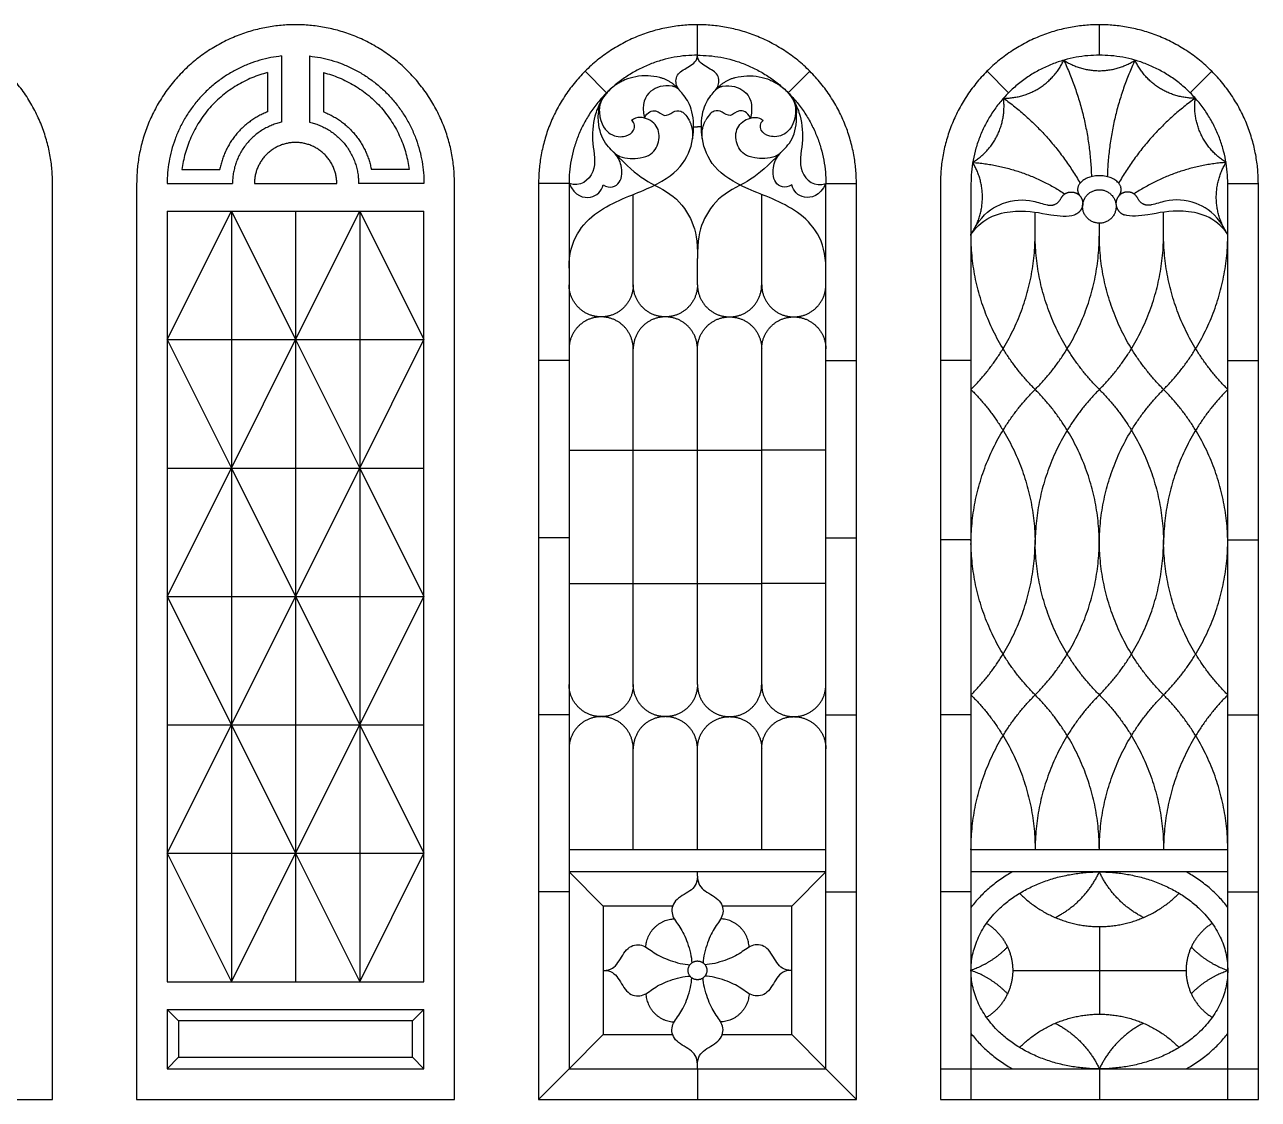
# Model space of a CAD drawing. Header units: millimetres. Extents: x -195 to 160, y -251 to 204.
# Drawn here: x -2.3 to 147.9, y -109.5 to 21.4 of the extents above; entities that cross this region are included whole.
import ezdxf

# ---------------------------------------------------------------- set-up
doc = ezdxf.new("R2010")
doc.units = ezdxf.units.MM
doc.header["$MEASUREMENT"] = 0
doc.layers.add('Layer 03', color=5, linetype='Continuous')

msp = doc.modelspace()

# ---------------------------------------------------------------- linework, layer by layer
at = {"layer": 'Layer 03'}
for p, q in [((28.94, 17.54), (28.94, 9.48)), ((32.36, 17.54), (32.36, 9.48)), ((27.24, 15.51), (27.24, 10.74)), ((34.06, 15.51), (34.06, 10.74)), ((79.12, 8.92), (79.59, 8.92)), ((80.06, 8.92), (79.59, 8.92)), ((16.82, 3.7), (21.42, 3.7)), ((44.48, 3.7), (39.88, 3.7)), ((63.95, 2), (63.95, -105.79)), ((95.23, -105.79), (95.23, 2)), ((112.9, 2), (112.9, -4.19)), ((144.17, -109.51), (144.17, 2)), ((15.01, -1.36), (46.29, -1.36)), ((15.01, -1.36), (15.01, -95.19)), ((46.29, -95.19), (46.29, -1.36)), ((112.9, -4.19), (112.9, -109.51)), ((95.23, -79.14), (63.95, -79.14)), ((144.17, -79.14), (112.9, -79.14)), ((15.01, -98.55), (15.01, -105.79)), ((15.01, -98.55), (46.29, -98.55)), ((46.29, -105.79), (46.29, -98.55)), ((15.01, -105.79), (46.29, -105.79)), ((63.95, -105.79), (95.23, -105.79)), ((109.18, -105.79), (147.89, -105.79))]:
    msp.add_line(p, q, dxfattribs=at)
for points in [[(79.59, 17.64), (79.59, 21.35)], [(128.53, 17.64), (128.53, 21.35)], [(68.53, 13.06), (65.91, 15.68)], [(90.65, 13.06), (93.28, 15.68)], [(117.48, 13.06), (114.85, 15.68)], [(139.59, 13.06), (142.22, 15.68)], [(1.06, -109.51), (1.06, 2)], [(11.3, 2), (11.3, -109.51)], [(15.01, 2), (22.97, 2)], [(25.64, 2), (35.67, 2)], [(46.29, 2), (38.33, 2)], [(50.01, -109.51), (50.01, 2)], [(60.24, 2), (60.24, -109.51)], [(63.95, 2), (60.24, 2)], [(95.23, 2), (98.95, 2)], [(98.95, -109.51), (98.95, 2)], [(109.18, 2), (109.18, -109.51)], [(144.17, 2), (147.89, 2)], [(147.89, -109.51), (147.89, 2)], [(71.77, -10.32), (71.77, 0.67)], [(87.41, -10.32), (87.41, 0.67)], [(15.01, -17), (22.83, -1.36), (30.65, -17), (38.47, -1.36), (46.29, -17)], [(22.83, -1.36), (22.83, -95.19)], [(30.65, -1.36), (30.65, -95.19)], [(38.47, -1.36), (38.47, -95.19)], [(120.71, -4.19), (120.71, -1.48)], [(136.35, -4.19), (136.35, -1.48)], [(128.53, -4.19), (128.53, -2.83)], [(79.59, -10.32), (79.59, -7.11)], [(15.01, -17), (22.83, -32.64), (30.65, -17), (38.47, -32.64), (46.29, -17)], [(15.01, -17), (46.29, -17)], [(71.77, -59), (71.77, -18.14)], [(79.59, -59), (79.59, -18.14)], [(87.41, -59), (87.41, -18.14)], [(63.95, -19.56), (60.24, -19.56)], [(95.23, -19.56), (98.95, -19.56)], [(112.9, -19.56), (109.18, -19.56)], [(144.17, -19.56), (147.89, -19.56)], [(63.95, -30.46), (71.77, -30.46)], [(71.77, -30.46), (79.59, -30.46)], [(79.59, -30.46), (87.41, -30.46)], [(95.23, -30.46), (87.41, -30.46)], [(15.01, -48.28), (22.83, -32.64), (30.65, -48.28), (38.47, -32.64), (46.29, -48.28)], [(15.01, -32.64), (46.29, -32.64)], [(63.95, -41.12), (60.24, -41.12)], [(95.23, -41.12), (98.95, -41.12)], [(112.9, -41.38), (109.18, -41.38)], [(144.17, -41.38), (147.89, -41.38)], [(63.95, -46.68), (71.77, -46.68)], [(71.77, -46.68), (79.59, -46.68)], [(79.59, -46.68), (87.41, -46.68)], [(95.23, -46.68), (87.41, -46.68)], [(15.01, -48.28), (22.83, -63.91), (30.65, -48.28), (38.47, -63.91), (46.29, -48.28)], [(15.01, -48.28), (46.29, -48.28)], [(63.95, -62.67), (60.24, -62.67)], [(95.23, -62.67), (98.95, -62.67)], [(112.9, -62.67), (109.18, -62.67)], [(144.17, -62.67), (147.89, -62.67)], [(15.01, -79.55), (22.83, -63.91), (30.65, -79.55), (38.47, -63.91), (46.29, -79.55)], [(15.01, -63.91), (46.29, -63.91)], [(71.77, -79.14), (71.77, -66.82)], [(79.59, -79.14), (79.59, -66.82)], [(87.41, -79.14), (87.41, -66.82)], [(15.01, -79.55), (22.83, -95.19), (30.65, -79.55), (38.47, -95.19), (46.29, -79.55)], [(15.01, -79.55), (46.29, -79.55)], [(95.23, -81.82), (63.95, -81.82)], [(63.95, -81.82), (68.12, -85.98)], [(79.59, -82.33), (79.59, -81.82)], [(91.07, -85.98), (95.23, -81.82)], [(144.17, -81.82), (112.9, -81.82)], [(63.95, -84.23), (60.24, -84.23)], [(95.23, -84.23), (98.95, -84.23)], [(112.9, -84.23), (109.18, -84.23)], [(144.17, -84.23), (147.89, -84.23)], [(76.57, -85.98), (68.12, -85.98), (68.12, -101.63), (76.57, -101.63)], [(82.62, -101.63), (91.07, -101.63), (91.07, -85.98), (82.62, -85.98)], [(128.53, -88.47), (128.53, -99.14)], [(117.98, -93.81), (139.09, -93.81)], [(15.01, -95.19), (46.29, -95.19)], [(16.41, -99.95), (15.01, -98.55)], [(44.89, -99.95), (46.29, -98.55)], [(63.95, -105.79), (68.12, -101.63)], [(91.07, -101.63), (95.23, -105.79)], [(16.41, -104.39), (15.01, -105.79)], [(44.89, -104.39), (46.29, -105.79)], [(63.95, -105.79), (60.24, -109.51)], [(79.59, -105.79), (79.59, -105.28)], [(79.59, -105.79), (79.59, -109.51)], [(95.23, -105.79), (98.95, -109.51)], [(128.53, -105.79), (128.53, -109.51)], [(-37.65, -109.51), (1.06, -109.51)], [(11.3, -109.51), (50.01, -109.51)], [(60.24, -109.51), (98.95, -109.51)], [(109.18, -109.51), (147.89, -109.51)]]:
    msp.add_lwpolyline(points, dxfattribs=at)
msp.add_lwpolyline([(16.41, -104.39), (44.89, -104.39), (44.89, -99.95), (16.41, -99.95)], close=True, dxfattribs=at)
for points, weights, knots in [([(1.06, 2), (1.06, 21.35), (-18.29, 21.35), (-37.65, 21.35), (-37.65, 2)], [1, 0.707106781187, 1, 0.707106781187, 1], [306.946295, 306.946295, 306.946295, 342.602848, 342.602848, 378.259402, 378.259402, 378.259402]), ([(50.01, 2), (50.01, 21.35), (30.65, 21.35), (11.3, 21.35), (11.3, 2)], [1, 0.707106781187, 1, 0.707106781187, 1], [306.946295, 306.946295, 306.946295, 342.602848, 342.602848, 378.259402, 378.259402, 378.259402]), ([(98.95, 2), (98.95, 21.35), (79.59, 21.35), (60.24, 21.35), (60.24, 2)], [1, 0.707106781187, 1, 0.707106781187, 1], [306.946295, 306.946295, 306.946295, 342.602848, 342.602848, 378.259402, 378.259402, 378.259402]), ([(147.89, 2), (147.89, 21.35), (128.53, 21.35), (109.18, 21.35), (109.18, 2)], [1, 0.707106781187, 1, 0.707106781187, 1], [306.946295, 306.946295, 306.946295, 342.602848, 342.602848, 378.259402, 378.259402, 378.259402]), ([(35.67, 2), (35.67, 7.01), (30.65, 7.01), (25.64, 7.01), (25.64, 2)], [1, 0.707106781187, 1, 0.707106781187, 1], [32.102174, 32.102174, 32.102174, 41.34092, 41.34092, 50.579666, 50.579666, 50.579666]), ([(130.88, 0.47), (131.19, 0.84), (131.19, 1.27), (131.19, 2.96), (128.53, 2.96), (125.88, 2.96), (125.88, 1.27), (125.88, 0.84), (126.19, 0.47)], [0.872741803206, 0.906563559118, 1, 0.707106781187, 1, 0.707106781187, 1, 0.906562867055, 0.872741302189], [5.782082, 5.782082, 5.782082, 6.283185, 6.283185, 7.853982, 7.853982, 9.424778, 9.424778, 9.925884, 9.925884, 9.925884]), ([(123.84, 0.17), (124.09, 0.7), (124.64, 0.9), (125.19, 1.09), (125.72, 0.84), (126.24, 0.59), (126.43, 0.03), (126.63, -0.52), (126.37, -1.04)], [1, 0.923217287049, 1, 0.923217287049, 1, 0.923217287049, 1, 0.923217287049, 1], [5.731144, 5.731144, 5.731144, 7.030998, 7.030998, 8.330852, 8.330852, 9.630706, 9.630706, 10.93056, 10.93056, 10.93056]), ([(130.57, -0.85), (130.64, 1.19), (128.6, 1.25), (126.56, 1.32), (126.49, -0.72), (126.43, -2.76), (128.47, -2.82), (130.51, -2.89), (130.57, -0.85)], [1, 0.707106781187, 1, 0.707106781187, 1, 0.707106781187, 1, 0.707106781187, 1], [0, 0, 0, 3.759175, 3.759175, 7.51835, 7.51835, 11.277525, 11.277525, 15.0367, 15.0367, 15.0367]), ([(133.23, 0.17), (132.98, 0.7), (132.43, 0.9), (131.88, 1.09), (131.35, 0.84), (130.83, 0.59), (130.63, 0.03), (130.44, -0.52), (130.7, -1.04)], [1, 0.923217287049, 1, 0.923217287049, 1, 0.923217287049, 1, 0.923217287049, 1], [5.731144, 5.731144, 5.731144, 7.030998, 7.030998, 8.330852, 8.330852, 9.630706, 9.630706, 10.93056, 10.93056, 10.93056]), ([(71.77, -10.32), (71.77, -11.94), (70.63, -13.08), (69.48, -14.23), (67.86, -14.23), (66.24, -14.23), (65.1, -13.08), (63.95, -11.94), (63.95, -10.32)], [1, 0.923878764779, 1, 0.923878764779, 1, 0.923878764779, 1, 0.923878764779, 1], [0, 0, 0, 3.601131, 3.601131, 7.202263, 7.202263, 10.803394, 10.803394, 14.404526, 14.404526, 14.404526]), ([(79.59, -10.32), (79.59, -11.94), (78.45, -13.08), (77.3, -14.23), (75.68, -14.23), (74.06, -14.23), (72.92, -13.08), (71.77, -11.94), (71.77, -10.32)], [1, 0.923878764779, 1, 0.923878764779, 1, 0.923878764779, 1, 0.923878764779, 1], [0, 0, 0, 3.601131, 3.601131, 7.202263, 7.202263, 10.803394, 10.803394, 14.404526, 14.404526, 14.404526]), ([(79.59, -10.32), (79.59, -11.94), (80.74, -13.08), (81.88, -14.23), (83.5, -14.23), (85.12, -14.23), (86.27, -13.08), (87.41, -11.94), (87.41, -10.32)], [1, 0.923878764779, 1, 0.923878764779, 1, 0.923878764779, 1, 0.923878764779, 1], [0, 0, 0, 3.601131, 3.601131, 7.202263, 7.202263, 10.803394, 10.803394, 14.404526, 14.404526, 14.404526]), ([(87.41, -10.32), (87.41, -11.94), (88.56, -13.08), (89.7, -14.23), (91.32, -14.23), (92.94, -14.23), (94.08, -13.08), (95.23, -11.94), (95.23, -10.32)], [1, 0.923878764779, 1, 0.923878764779, 1, 0.923878764779, 1, 0.923878764779, 1], [0, 0, 0, 3.601131, 3.601131, 7.202263, 7.202263, 10.803394, 10.803394, 14.404526, 14.404526, 14.404526]), ([(71.77, -18.14), (71.77, -16.52), (70.63, -15.37), (69.48, -14.23), (67.86, -14.23), (66.24, -14.23), (65.1, -15.37), (63.95, -16.52), (63.95, -18.14)], [1, 0.923878764779, 1, 0.923878764779, 1, 0.923878764779, 1, 0.923878764779, 1], [0, 0, 0, 3.601131, 3.601131, 7.202263, 7.202263, 10.803394, 10.803394, 14.404526, 14.404526, 14.404526]), ([(79.59, -18.14), (79.59, -16.52), (78.45, -15.37), (77.3, -14.23), (75.68, -14.23), (74.06, -14.23), (72.92, -15.37), (71.77, -16.52), (71.77, -18.14)], [1, 0.923878764779, 1, 0.923878764779, 1, 0.923878764779, 1, 0.923878764779, 1], [0, 0, 0, 3.601131, 3.601131, 7.202263, 7.202263, 10.803394, 10.803394, 14.404526, 14.404526, 14.404526]), ([(79.59, -18.14), (79.59, -16.52), (80.74, -15.37), (81.88, -14.23), (83.5, -14.23), (85.12, -14.23), (86.27, -15.37), (87.41, -16.52), (87.41, -18.14)], [1, 0.923878764779, 1, 0.923878764779, 1, 0.923878764779, 1, 0.923878764779, 1], [0, 0, 0, 3.601131, 3.601131, 7.202263, 7.202263, 10.803394, 10.803394, 14.404526, 14.404526, 14.404526]), ([(87.41, -18.14), (87.41, -16.52), (88.56, -15.37), (89.7, -14.23), (91.32, -14.23), (92.94, -14.23), (94.08, -15.37), (95.23, -16.52), (95.23, -18.14)], [1, 0.923878764779, 1, 0.923878764779, 1, 0.923878764779, 1, 0.923878764779, 1], [0, 0, 0, 3.601131, 3.601131, 7.202263, 7.202263, 10.803394, 10.803394, 14.404526, 14.404526, 14.404526]), ([(71.77, -59), (71.77, -60.62), (70.63, -61.76), (69.48, -62.91), (67.86, -62.91), (66.24, -62.91), (65.1, -61.76), (63.95, -60.62), (63.95, -59)], [1, 0.923878764779, 1, 0.923878764779, 1, 0.923878764779, 1, 0.923878764779, 1], [0, 0, 0, 3.601131, 3.601131, 7.202263, 7.202263, 10.803394, 10.803394, 14.404526, 14.404526, 14.404526]), ([(79.59, -59), (79.59, -60.62), (78.45, -61.76), (77.3, -62.91), (75.68, -62.91), (74.06, -62.91), (72.92, -61.76), (71.77, -60.62), (71.77, -59)], [1, 0.923878764779, 1, 0.923878764779, 1, 0.923878764779, 1, 0.923878764779, 1], [0, 0, 0, 3.601131, 3.601131, 7.202263, 7.202263, 10.803394, 10.803394, 14.404526, 14.404526, 14.404526]), ([(79.59, -59), (79.59, -60.62), (80.74, -61.76), (81.88, -62.91), (83.5, -62.91), (85.12, -62.91), (86.27, -61.76), (87.41, -60.62), (87.41, -59)], [1, 0.923878764779, 1, 0.923878764779, 1, 0.923878764779, 1, 0.923878764779, 1], [0, 0, 0, 3.601131, 3.601131, 7.202263, 7.202263, 10.803394, 10.803394, 14.404526, 14.404526, 14.404526]), ([(87.41, -59), (87.41, -60.62), (88.56, -61.76), (89.7, -62.91), (91.32, -62.91), (92.94, -62.91), (94.08, -61.76), (95.23, -60.62), (95.23, -59)], [1, 0.923878764779, 1, 0.923878764779, 1, 0.923878764779, 1, 0.923878764779, 1], [0, 0, 0, 3.601131, 3.601131, 7.202263, 7.202263, 10.803394, 10.803394, 14.404526, 14.404526, 14.404526]), ([(71.77, -66.82), (71.77, -65.2), (70.63, -64.05), (69.48, -62.91), (67.86, -62.91), (66.24, -62.91), (65.1, -64.05), (63.95, -65.2), (63.95, -66.82)], [1, 0.923878764779, 1, 0.923878764779, 1, 0.923878764779, 1, 0.923878764779, 1], [0, 0, 0, 3.601131, 3.601131, 7.202263, 7.202263, 10.803394, 10.803394, 14.404526, 14.404526, 14.404526]), ([(79.59, -66.82), (79.59, -65.2), (78.45, -64.05), (77.3, -62.91), (75.68, -62.91), (74.06, -62.91), (72.92, -64.05), (71.77, -65.2), (71.77, -66.82)], [1, 0.923878764779, 1, 0.923878764779, 1, 0.923878764779, 1, 0.923878764779, 1], [0, 0, 0, 3.601131, 3.601131, 7.202263, 7.202263, 10.803394, 10.803394, 14.404526, 14.404526, 14.404526]), ([(79.59, -66.82), (79.59, -65.2), (80.74, -64.05), (81.88, -62.91), (83.5, -62.91), (85.12, -62.91), (86.27, -64.05), (87.41, -65.2), (87.41, -66.82)], [1, 0.923878764779, 1, 0.923878764779, 1, 0.923878764779, 1, 0.923878764779, 1], [0, 0, 0, 3.601131, 3.601131, 7.202263, 7.202263, 10.803394, 10.803394, 14.404526, 14.404526, 14.404526]), ([(87.41, -66.82), (87.41, -65.2), (88.56, -64.05), (89.7, -62.91), (91.32, -62.91), (92.94, -62.91), (94.08, -64.05), (95.23, -65.2), (95.23, -66.82)], [1, 0.923878764779, 1, 0.923878764779, 1, 0.923878764779, 1, 0.923878764779, 1], [0, 0, 0, 3.601131, 3.601131, 7.202263, 7.202263, 10.803394, 10.803394, 14.404526, 14.404526, 14.404526]), ([(144.17, -93.81), (144.17, -81.82), (128.53, -81.82), (112.9, -81.82), (112.9, -93.81), (112.9, -105.79), (128.53, -105.79), (144.17, -105.79), (144.17, -93.81)], [1, 0.707106781187, 1, 0.707106781187, 1, 0.707106781187, 1, 0.707106781187, 1], [0, 0, 0, 1.570796, 1.570796, 3.141593, 3.141593, 4.712389, 4.712389, 6.283185, 6.283185, 6.283185]), ([(118.82, -84.41), (122.83, -88.47), (128.53, -88.47), (134.24, -88.47), (138.25, -84.41)], [1, 0.922663753836, 1, 0.922663753836, 1], [0, 0, 0, 12.673865, 12.673865, 25.34773, 25.34773, 25.34773]), ([(114.8, -88.08), (117.98, -90.06), (117.98, -93.81), (117.98, -97.55), (114.8, -99.53)], [1, 0.874503612392, 1, 0.874503612392, 1], [0, 0, 0, 8.02164, 8.02164, 16.043279, 16.043279, 16.043279]), ([(142.27, -88.08), (139.09, -90.06), (139.09, -93.81), (139.09, -97.55), (142.27, -99.53)], [1, 0.874503612392, 1, 0.874503612392, 1], [0, 0, 0, 8.02164, 8.02164, 16.043279, 16.043279, 16.043279]), ([(80.58, -94.39), (81.16, -93.4), (80.17, -92.82), (79.19, -92.24), (78.61, -93.22), (78.02, -94.21), (79.01, -94.79), (80, -95.37), (80.58, -94.39)], [1, 0.707106781187, 1, 0.707106781187, 1, 0.707106781187, 1, 0.707106781187, 1], [0, 0, 0, 2.1105, 2.1105, 4.221, 4.221, 6.3315, 6.3315, 8.442, 8.442, 8.442]), ([(118.82, -103.2), (122.83, -99.14), (128.53, -99.14), (134.24, -99.14), (138.25, -103.2)], [1, 0.922663753836, 1, 0.922663753836, 1], [0, 0, 0, 12.673865, 12.673865, 25.34773, 25.34773, 25.34773])]:
    msp.add_rational_spline(points, weights, degree=2, knots=knots, dxfattribs=at)
for points, weights in [([(28.94, 17.54), (15.01, 16.01), (15.01, 2)], [1, 0.744666734275, 1]), ([(32.36, 17.54), (46.29, 16.01), (46.29, 2)], [1, 0.744666734275, 1]), ([(79.59, 17.64), (63.95, 17.64), (63.95, 2)], [1, 0.707106781187, 1]), ([(79.59, 17.64), (95.23, 17.64), (95.23, 2)], [1, 0.707106781187, 1]), ([(128.53, 17.64), (112.9, 17.64), (112.9, 2)], [1, 0.707106781187, 1]), ([(116.86, 12.4), (122.01, 12.35), (124.2, 17.02)], [1, 0.84120994322, 1]), ([(124.2, 17.02), (128.53, 14.24), (132.87, 17.02)], [1, 0.84120994322, 1]), ([(124.2, 17.02), (127.35, 10.28), (127.57, 2.85)], [1, 0.979195335686, 1]), ([(144.17, 2), (144.17, 17.64), (128.53, 17.64)], [1, 0.707106781187, 1]), ([(132.87, 17.02), (129.71, 10.28), (129.5, 2.85)], [1, 0.979195335686, 1]), ([(140.21, 12.4), (135.05, 12.35), (132.87, 17.02)], [1, 0.84120994322, 1]), ([(27.24, 15.51), (17.99, 13.17), (16.82, 3.7)], [1, 0.825122222464, 1]), ([(34.06, 15.51), (43.31, 13.17), (44.48, 3.7)], [1, 0.825122222464, 1]), ([(70.76, 14.62), (68.79, 13.81), (67.78, 11.93)], [1, 0.941225610126, 1]), ([(77.45, 13.32), (76.49, 14.53), (74.99, 14.92)], [1, 0.947536568449, 1]), ([(77.45, 13.32), (77.1, 13.77), (76.53, 13.86)], [1, 0.932296704215, 1]), ([(81.74, 13.32), (82.69, 14.53), (84.19, 14.92)], [1, 0.947536568449, 1]), ([(81.74, 13.32), (82.09, 13.77), (82.65, 13.86)], [1, 0.932296704215, 1]), ([(88.42, 14.62), (90.39, 13.81), (91.41, 11.93)], [1, 0.941225610126, 1]), ([(68.28, 12.72), (67.57, 11.79), (67.52, 10.61)], [1, 0.954715124267, 1]), ([(68.14, 12.53), (67.56, 11.7), (67.65, 10.69)], [1, 0.940460002298, 1]), ([(90.9, 12.72), (91.61, 11.79), (91.66, 10.61)], [1, 0.954715124267, 1]), ([(91.04, 12.53), (91.62, 11.7), (91.54, 10.69)], [1, 0.940460002298, 1]), ([(113.11, 4.58), (117.5, 7.29), (116.86, 12.4)], [1, 0.84120994322, 1]), ([(116.86, 12.4), (122.65, 8.24), (126.18, 2.06)], [1, 0.977102105218, 1]), ([(140.21, 12.4), (134.42, 8.24), (130.88, 2.06)], [1, 0.977102105218, 1]), ([(143.96, 4.58), (139.57, 7.29), (140.21, 12.4)], [1, 0.84120994322, 1]), ([(27.24, 10.74), (22.37, 8.84), (21.42, 3.7)], [1, 0.873709097362, 1]), ([(34.06, 10.74), (38.93, 8.84), (39.88, 3.7)], [1, 0.873709097362, 1]), ([(28.94, 9.48), (22.97, 8.12), (22.97, 2)], [1, 0.781698434873, 1]), ([(32.36, 9.48), (38.33, 8.12), (38.33, 2)], [1, 0.781698434873, 1]), ([(78.99, 7.36), (79.2, 8.61), (78.58, 9.72)], [1, 0.94229939769, 1]), ([(80.2, 7.36), (79.98, 8.61), (80.6, 9.72)], [1, 0.94229939769, 1]), ([(69.36, 5.85), (69.69, 5.5), (70.13, 5.32)], [1, 0.976542492355, 1]), ([(89.82, 5.85), (89.5, 5.5), (89.05, 5.32)], [1, 0.976542492355, 1]), ([(112.9, -4.19), (115.82, 0.13), (113.11, 4.58)], [1, 0.84120994322, 1]), ([(113.11, 4.58), (119.22, 4.13), (124.32, 0.74)], [1, 0.967304171801, 1]), ([(143.96, 4.58), (137.85, 4.13), (132.75, 0.74)], [1, 0.967304171801, 1]), ([(144.17, -4.19), (141.24, 0.13), (143.96, 4.58)], [1, 0.84120994322, 1]), ([(122.21, -0.6), (123.34, -0.88), (123.84, 0.17)], [1, 0.772866755417, 1]), ([(134.86, -0.6), (133.73, -0.88), (133.23, 0.17)], [1, 0.772866755417, 1]), ([(126.37, -1.04), (126.09, -1.61), (125.49, -1.81)], [1, 0.921358670213, 1]), ([(130.7, -1.04), (130.98, -1.61), (131.58, -1.81)], [1, 0.921358670213, 1]), ([(113.39, -3.36), (113.59, -2.97), (113.85, -2.63)], [1, 0.996294423264, 1]), ([(143.68, -3.36), (143.48, -2.97), (143.21, -2.63)], [1, 0.996294423264, 1]), ([(112.9, -23.07), (120.71, -15.25), (120.71, -4.19)], [1, 0.923879532414, 1]), ([(120.71, -23.07), (112.9, -15.25), (112.9, -4.19)], [1, 0.923879532414, 1]), ([(128.53, -23.07), (120.71, -15.25), (120.71, -4.19)], [1, 0.923879532414, 1]), ([(120.71, -23.07), (128.53, -15.25), (128.53, -4.19)], [1, 0.923879532414, 1]), ([(136.35, -23.07), (128.53, -15.25), (128.53, -4.19)], [1, 0.923879532414, 1]), ([(128.53, -23.07), (136.35, -15.25), (136.35, -4.19)], [1, 0.923879532414, 1]), ([(136.35, -23.07), (144.17, -15.25), (144.17, -4.19)], [1, 0.923879532414, 1]), ([(144.17, -23.07), (136.35, -15.25), (136.35, -4.19)], [1, 0.923879532414, 1]), ([(112.9, -23.07), (120.71, -30.89), (120.71, -41.95)], [1, 0.923879532414, 1]), ([(112.9, -41.95), (112.9, -30.89), (120.71, -23.07)], [1, 0.923879102372, 1]), ([(128.53, -23.07), (120.71, -30.89), (120.71, -41.95)], [1, 0.923879532414, 1]), ([(128.53, -41.95), (128.53, -30.89), (120.71, -23.07)], [1, 0.923879102372, 1]), ([(128.53, -41.95), (128.53, -30.89), (136.35, -23.07)], [1, 0.923879102372, 1]), ([(128.53, -23.07), (136.35, -30.89), (136.35, -41.95)], [1, 0.923879532414, 1]), ([(144.17, -41.95), (144.17, -30.89), (136.35, -23.07)], [1, 0.923879102372, 1]), ([(144.17, -23.07), (136.35, -30.89), (136.35, -41.95)], [1, 0.923879532414, 1]), ([(120.71, -60.26), (112.9, -52.44), (112.9, -41.38)], [1, 0.923879532414, 1]), ([(112.9, -60.26), (120.71, -52.44), (120.71, -41.38)], [1, 0.923879532414, 1]), ([(120.71, -60.26), (128.53, -52.44), (128.53, -41.38)], [1, 0.923879532414, 1]), ([(128.53, -60.26), (120.71, -52.44), (120.71, -41.38)], [1, 0.923879532414, 1]), ([(128.53, -60.26), (136.35, -52.44), (136.35, -41.38)], [1, 0.923879532414, 1]), ([(136.35, -60.26), (128.53, -52.44), (128.53, -41.38)], [1, 0.923879532414, 1]), ([(144.17, -60.26), (136.35, -52.44), (136.35, -41.38)], [1, 0.923879532414, 1]), ([(136.35, -60.26), (144.17, -52.44), (144.17, -41.38)], [1, 0.923879532414, 1]), ([(112.9, -79.14), (112.9, -68.08), (120.71, -60.26)], [1, 0.923879102372, 1]), ([(112.9, -60.26), (120.71, -68.08), (120.71, -79.14)], [1, 0.923879532414, 1]), ([(128.53, -79.14), (128.53, -68.08), (120.71, -60.26)], [1, 0.923879102372, 1]), ([(128.53, -60.26), (120.71, -68.08), (120.71, -79.14)], [1, 0.923879532414, 1]), ([(128.53, -60.26), (136.35, -68.08), (136.35, -79.14)], [1, 0.923879532414, 1]), ([(128.53, -79.14), (128.53, -68.08), (136.35, -60.26)], [1, 0.923879102372, 1]), ([(144.17, -60.26), (136.35, -68.08), (136.35, -79.14)], [1, 0.923879532414, 1]), ([(144.17, -79.14), (144.17, -68.08), (136.35, -60.26)], [1, 0.923879102372, 1]), ([(123.16, -87.37), (126.8, -85.52), (128.53, -81.82)], [1, 0.946094652298, 1]), ([(133.9, -87.37), (130.27, -85.52), (128.53, -81.82)], [1, 0.946094652298, 1]), ([(73.31, -90.97), (73.47, -87.69), (76.76, -87.52)], [1, 0.741586304713, 1]), ([(85.88, -90.97), (85.71, -87.69), (82.43, -87.52)], [1, 0.741586304713, 1]), ([(117.35, -90.96), (115.46, -92.91), (112.9, -93.81)], [1, 0.972840318832, 1]), ([(139.72, -90.96), (141.61, -92.91), (144.17, -93.81)], [1, 0.972840318832, 1]), ([(117.35, -96.65), (115.46, -94.7), (112.9, -93.81)], [1, 0.972840318832, 1]), ([(139.72, -96.65), (141.61, -94.7), (144.17, -93.81)], [1, 0.972840318832, 1]), ([(73.31, -96.64), (73.47, -99.93), (76.76, -100.09)], [1, 0.741586304713, 1]), ([(85.88, -96.64), (85.71, -99.93), (82.43, -100.09)], [1, 0.741586304713, 1]), ([(123.16, -100.24), (126.8, -102.1), (128.53, -105.79)], [1, 0.946094652298, 1]), ([(133.9, -100.24), (130.27, -102.1), (128.53, -105.79)], [1, 0.946094652298, 1])]:
    msp.add_rational_spline(points, weights, degree=2, dxfattribs=at)
for points in [[(63.95, -8.28), (63.95, -4.89), (67.07, -0.85), (73.85, 1.25), (77.93, 3.93), (79.25, 7.44), (79.08, 11.02), (77.94, 12.84), (76.84, 13.88), (77.03, 15.5), (78.64, 16.2), (79.59, 16.99), (79.59, 17.64)], [(95.23, -8.28), (95.23, -4.89), (92.11, -0.85), (85.33, 1.25), (81.25, 3.93), (79.94, 7.44), (80.1, 11.02), (81.24, 12.84), (82.34, 13.88), (82.15, 15.5), (80.54, 16.2), (79.59, 16.99), (79.59, 17.64)], [(69.36, 5.85), (71.1, 4.08), (72.91, 2.39), (76.94, 0.69), (79.2, -2.66), (79.59, -4.9), (79.59, -7.11)], [(89.82, 5.85), (88.08, 4.08), (86.28, 2.39), (82.25, 0.69), (79.99, -2.66), (79.59, -4.9), (79.59, -7.11)], [(63.95, 2), (64.68, 0.47), (66.79, -0.06), (67.94, 1.06), (68.1, 1.85)], [(95.23, 2), (94.5, 0.47), (92.39, -0.06), (91.25, 1.06), (91.09, 1.85)], [(79.59, -82.33), (79.59, -83.29), (78.83, -84.18), (76.62, -85.21), (76.28, -87.08), (77.49, -88.46), (78.4, -90.3), (78.89, -92.19), (78.89, -92.9)], [(79.59, -82.33), (79.59, -83.29), (80.35, -84.18), (82.56, -85.21), (82.9, -87.08), (81.7, -88.46), (80.79, -90.3), (80.29, -92.19), (80.29, -92.9)], [(68.12, -93.81), (69.08, -93.81), (69.96, -93.04), (71, -90.83), (72.87, -90.49), (74.25, -91.7), (76.09, -92.61), (77.97, -93.11), (78.68, -93.11)], [(91.07, -93.81), (90.1, -93.81), (89.22, -93.04), (88.19, -90.83), (86.32, -90.49), (84.93, -91.7), (83.1, -92.61), (81.21, -93.11), (80.5, -93.11)], [(68.12, -93.81), (69.08, -93.81), (69.96, -94.57), (71, -96.78), (72.87, -97.12), (74.25, -95.91), (76.09, -95), (77.97, -94.5), (78.68, -94.5)], [(91.07, -93.81), (90.1, -93.81), (89.22, -94.57), (88.19, -96.78), (86.32, -97.12), (84.93, -95.91), (83.1, -95), (81.21, -94.5), (80.5, -94.5)], [(79.59, -105.28), (79.59, -104.32), (78.83, -103.43), (76.62, -102.4), (76.28, -100.53), (77.49, -99.15), (78.4, -97.31), (78.89, -95.42), (78.89, -94.71)], [(79.59, -105.28), (79.59, -104.32), (80.35, -103.43), (82.56, -102.4), (82.9, -100.53), (81.7, -99.15), (80.79, -97.31), (80.29, -95.42), (80.29, -94.71)]]:
    msp.add_open_spline(points, degree=3, dxfattribs=at)
for points, knots in [([(74.99, 14.92), (74.52, 15.04), (72.9, 15.26), (71.56, 14.95), (70.76, 14.62)], [2.478487, 2.478487, 2.478487, 2.478487, 4.042134, 7.742086, 7.742086, 7.742086, 7.742086]), ([(84.19, 14.92), (84.67, 15.04), (86.28, 15.26), (87.62, 14.95), (88.42, 14.62)], [2.478487, 2.478487, 2.478487, 2.478487, 4.042134, 7.742086, 7.742086, 7.742086, 7.742086]), ([(76.53, 13.86), (75.44, 14.04), (73.52, 13.39), (72.77, 11.73), (73.13, 9.98)], [0.704895, 0.704895, 0.704895, 0.704895, 4.40325, 8.806501, 8.806501, 8.806501, 8.806501]), ([(82.65, 13.86), (83.74, 14.04), (85.66, 13.39), (86.42, 11.73), (86.05, 9.98)], [0.704895, 0.704895, 0.704895, 0.704895, 4.40325, 8.806501, 8.806501, 8.806501, 8.806501]), ([(67.78, 11.93), (67.5, 11.41), (66.87, 9.84), (66.66, 6.94), (67.56, 3.31), (65.29, 1.51), (63.95, 2)], [13.803351, 13.803351, 13.803351, 13.803351, 16.168537, 20.210672, 24.252806, 28.29494, 28.29494, 28.29494, 28.29494]), ([(68.1, 1.85), (68.94, 1.33), (70.43, 1.92), (70.46, 4.35), (69.53, 5.81), (68.06, 7), (67.45, 9.17), (67.52, 10.61)], [0, 0, 0, 0, 3.245024, 6.490049, 9.735073, 12.980097, 15.653001, 15.653001, 15.653001, 15.653001]), ([(67.65, 10.69), (67.78, 9.11), (69.07, 7.67), (70.93, 7.65), (71.99, 8.41), (72.01, 9.37), (71.57, 9.7)], [0.304099, 0.304099, 0.304099, 0.304099, 2.712556, 5.425112, 8.137668, 10.850224, 10.850224, 10.850224, 10.850224]), ([(73.13, 9.98), (73.51, 10.75), (74.61, 11.15), (75.55, 9.98), (76.66, 10.79), (77.38, 11.03), (78.18, 10.44), (78.58, 9.72)], [0, 0, 0, 0, 2.068603, 4.137206, 6.205809, 8.274412, 9.744819, 9.744819, 9.744819, 9.744819]), ([(86.05, 9.98), (85.67, 10.75), (84.57, 11.15), (83.64, 9.98), (82.53, 10.79), (81.8, 11.03), (81, 10.44), (80.6, 9.72)], [0, 0, 0, 0, 2.068603, 4.137206, 6.205809, 8.274412, 9.744819, 9.744819, 9.744819, 9.744819]), ([(91.54, 10.69), (91.41, 9.11), (90.12, 7.67), (88.26, 7.65), (87.19, 8.41), (87.18, 9.37), (87.61, 9.7)], [0.304099, 0.304099, 0.304099, 0.304099, 2.712556, 5.425112, 8.137668, 10.850224, 10.850224, 10.850224, 10.850224]), ([(91.09, 1.85), (90.24, 1.33), (88.75, 1.92), (88.72, 4.35), (89.65, 5.81), (91.12, 7), (91.73, 9.17), (91.66, 10.61)], [0, 0, 0, 0, 3.245024, 6.490049, 9.735073, 12.980097, 15.653001, 15.653001, 15.653001, 15.653001]), ([(91.41, 11.93), (91.69, 11.41), (92.32, 9.84), (92.53, 6.94), (91.62, 3.31), (93.89, 1.51), (95.23, 2)], [13.803351, 13.803351, 13.803351, 13.803351, 16.168537, 20.210672, 24.252806, 28.29494, 28.29494, 28.29494, 28.29494]), ([(70.13, 5.32), (70.88, 5.02), (73.26, 4.98), (74.8, 6.21), (75.12, 8.48), (73.86, 9.99), (72.15, 10.21), (71.57, 9.7)], [0.859464, 0.859464, 0.859464, 0.859464, 3.064417, 6.128834, 9.193251, 12.257668, 15.322085, 15.322085, 15.322085, 15.322085]), ([(89.05, 5.32), (88.3, 5.02), (85.93, 4.98), (84.39, 6.21), (84.06, 8.48), (85.32, 9.99), (87.04, 10.21), (87.61, 9.7)], [0.859464, 0.859464, 0.859464, 0.859464, 3.064417, 6.128834, 9.193251, 12.257668, 15.322085, 15.322085, 15.322085, 15.322085]), ([(113.85, -2.63), (114.78, -1.41), (117.17, 0.07), (119.91, 0.1), (121.65, -0.46), (122.21, -0.6)], [1.364384, 1.364384, 1.364384, 1.364384, 5.144307, 10.288614, 12.900482, 12.900482, 12.900482, 12.900482]), ([(143.21, -2.63), (142.29, -1.41), (139.9, 0.07), (137.16, 0.1), (135.42, -0.46), (134.86, -0.6)], [1.364384, 1.364384, 1.364384, 1.364384, 5.144307, 10.288614, 12.900482, 12.900482, 12.900482, 12.900482]), ([(112.9, -4.19), (114.4, -1.96), (118.83, -0.96), (122.16, -1.8), (124.7, -2.07), (125.49, -1.81)], [0, 0, 0, 0, 5.89973, 11.79946, 16.11566, 16.11566, 16.11566, 16.11566]), ([(144.17, -4.19), (142.67, -1.96), (138.24, -0.96), (134.91, -1.8), (132.37, -2.07), (131.58, -1.81)], [0, 0, 0, 0, 5.89973, 11.79946, 16.11566, 16.11566, 16.11566, 16.11566]), ([(117.93, -81.82), (117.71, -81.95), (116.99, -82.38), (115.83, -83.17), (114.54, -84.27), (113.58, -85.28), (113.06, -85.92), (112.9, -86.13)], [165.475271, 165.475271, 165.475271, 165.475271, 166.395271, 168.414618, 170.405569, 172.358997, 173.304279, 173.304279, 173.304279, 173.304279]), ([(144.17, -86.13), (144.01, -85.92), (143.49, -85.28), (142.53, -84.27), (141.24, -83.17), (140.08, -82.38), (139.36, -81.95), (139.13, -81.82)], [131.715027, 131.715027, 131.715027, 131.715027, 132.660304, 134.613732, 136.604683, 138.62403, 139.544023, 139.544023, 139.544023, 139.544023]), ([(112.9, -101.48), (113.06, -101.69), (113.58, -102.33), (114.54, -103.34), (115.83, -104.44), (116.99, -105.23), (117.71, -105.66), (117.93, -105.79)], [70.711166, 70.711166, 70.711166, 70.711166, 71.656444, 73.609872, 75.600823, 77.62017, 78.540163, 78.540163, 78.540163, 78.540163]), ([(139.13, -105.79), (139.36, -105.66), (140.08, -105.23), (141.24, -104.44), (142.53, -103.34), (143.49, -102.33), (144.01, -101.69), (144.17, -101.48)], [104.471412, 104.471412, 104.471412, 104.471412, 105.391411, 107.410758, 109.401709, 111.355137, 112.300413, 112.300413, 112.300413, 112.300413])]:
    msp.add_open_spline(points, degree=3, knots=knots, dxfattribs=at)

doc.saveas('drawing.dxf')
